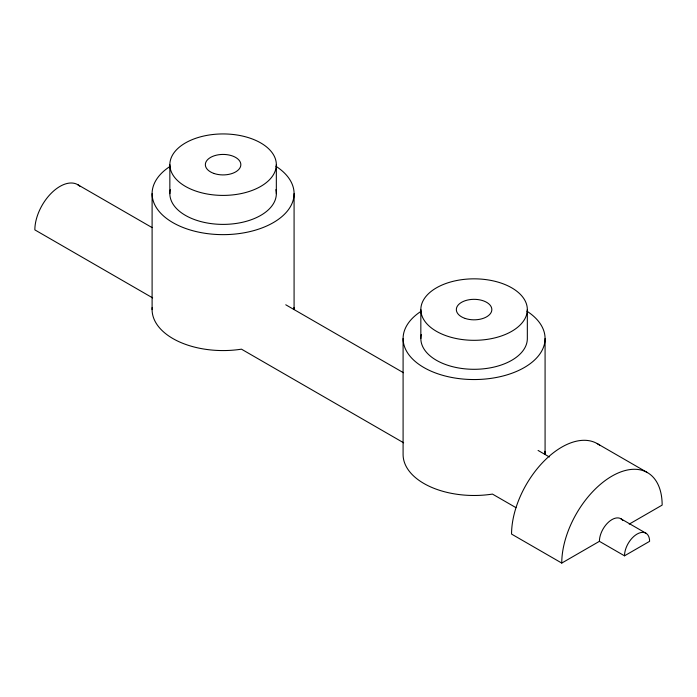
<?xml version="1.0" encoding="UTF-8"?>
<svg xmlns="http://www.w3.org/2000/svg" width="697" height="697" viewBox="0 0 697 697"><rect width="100%" height="100%" fill="white"/><g stroke="black" fill="none" stroke-linecap="round" stroke-linejoin="round"><path stroke-width="1.05" d="M599.925 445.427A70.989 40.984 -60 0 0 544.374 460.752A70.989 40.984 -60 0 0 511.554 534.085L561.756 563.071L599.403 541.334A17.747 10.246 -60 0 1 608.708 521.966A17.747 10.246 -60 0 1 622.822 520.563M629.208 524.127L662.15 505.107A70.989 40.984 -60 0 0 611.949 476.121A70.989 40.984 -60 0 0 561.756 563.071M624.503 555.823L649.604 541.334A17.747 10.246 -60 0 0 637.049 534.085A17.747 10.246 -60 0 0 624.503 555.823L599.403 541.334M597.251 443.623L647.443 472.61M77.698 184.653L152.077 227.588M285.761 304.781L403.45 372.721M538.075 450.445L549.375 456.971M620.827 518.716L645.927 533.205M152.634 297.889L34.85 229.879A35.495 20.492 -60 0 1 51.883 192.607A35.495 20.492 -60 0 1 79.859 186.256M403.633 442.795L241.467 349.171A70.989 40.984 0 0 1 152.199 307.438M515.972 507.651L492.465 494.086A70.989 40.984 0 0 1 403.093 454.488L403.093 338.559M545.08 338.559L545.08 454.488A70.989 40.984 0 0 0 544.862 451.273M527.333 309.581A53.242 30.738 0 0 1 447.465 336.198A53.242 30.738 0 0 1 447.465 282.956A53.242 30.738 0 0 1 527.333 309.581L527.333 338.559A53.242 30.738 0 0 1 470.606 369.236A53.242 30.738 0 0 1 421.302 334.551M420.84 309.581L420.84 338.559M294.082 193.653L294.082 309.581A70.989 40.984 0 0 0 293.986 307.438M276.334 164.675A53.242 30.738 0 0 1 196.476 191.292A53.242 30.738 0 0 1 196.476 138.05A53.242 30.738 0 0 1 276.334 164.675L276.334 193.653M169.85 164.675L169.85 193.653M152.103 193.653L152.103 309.581M276.029 166.339A70.989 40.984 0 0 1 272.344 223.171A70.989 40.984 0 0 1 173.841 223.171A70.989 40.984 0 0 1 170.164 166.339M275.881 189.645A53.242 30.738 0 0 1 223.092 224.39A53.242 30.738 0 0 1 170.303 189.645M527.019 311.254A70.989 40.984 0 0 1 523.342 368.077A70.989 40.984 0 0 1 424.839 368.077A70.989 40.984 0 0 1 421.154 311.254M214.223 173.544A17.747 10.246 0 0 0 240.84 164.675A17.747 10.246 0 0 0 214.223 155.797A17.747 10.246 0 0 0 214.223 173.544M465.213 318.451A17.747 10.246 0 0 0 491.838 309.581A17.747 10.246 0 0 0 465.213 300.703A17.747 10.246 0 0 0 465.213 318.451"/></g></svg>
